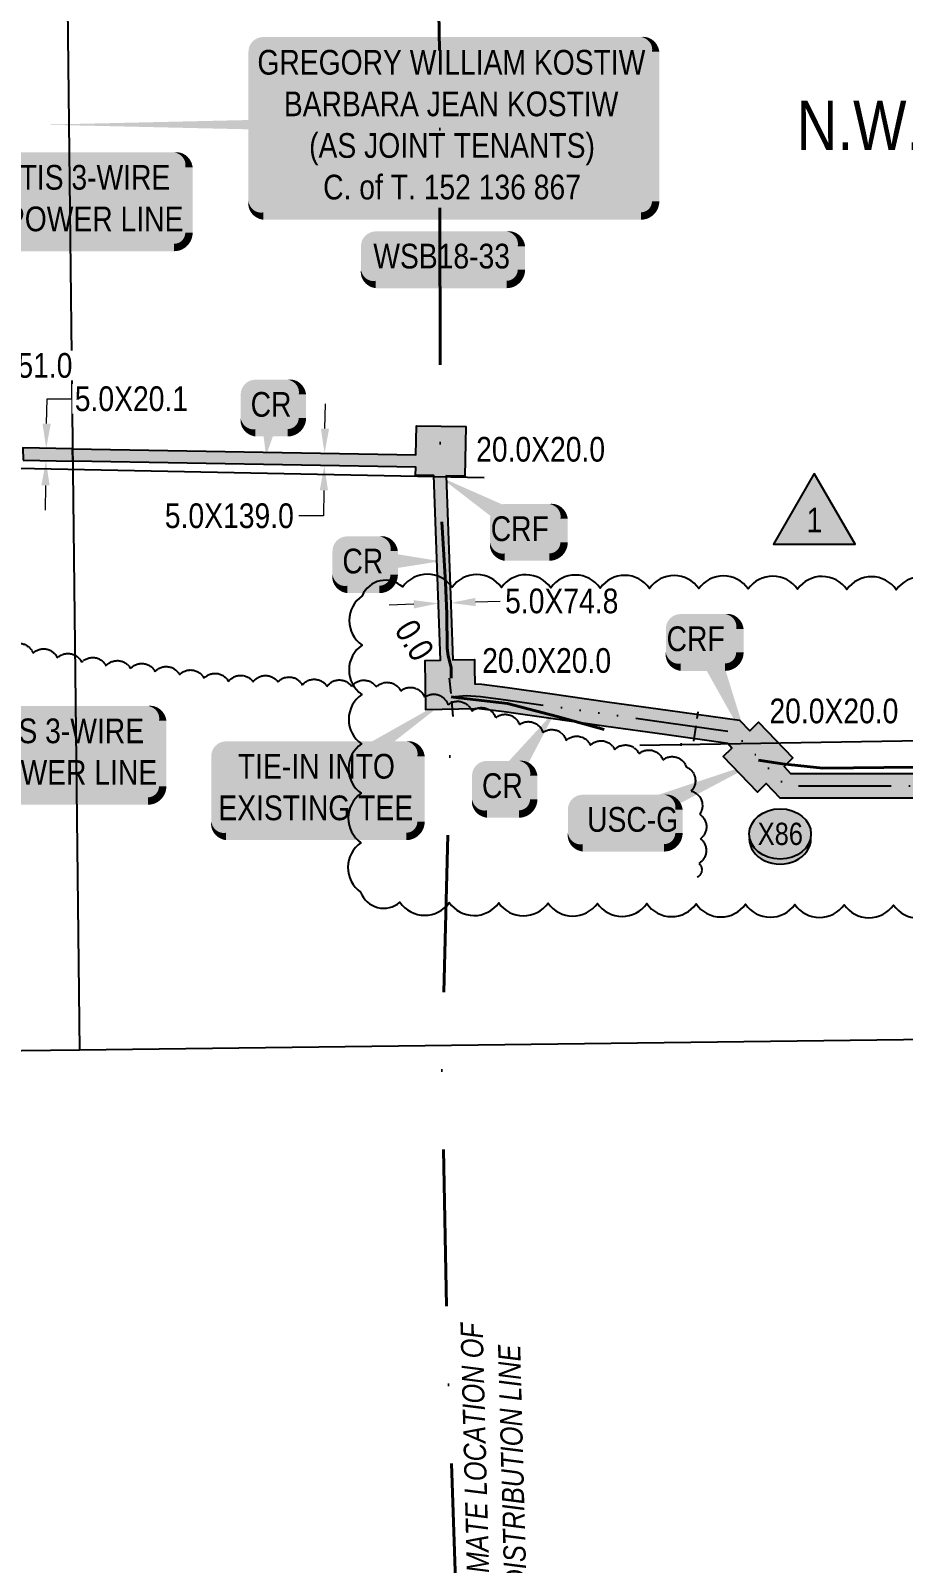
# Model space of a CAD drawing. Extents: x 57693 to 70573, y 5994359 to 6008381.
# Drawn here: x 65230 to 65584, y 5997501 to 5998121 of the extents above; entities that cross this region are included whole.
import ezdxf
from ezdxf.enums import TextEntityAlignment as Align

# ---------------------------------------------------------------- set-up
doc = ezdxf.new("R2010")
doc.units = 0
doc.header["$LTSCALE"] = 5
doc.header["$PDSIZE"] = -3
for name, pattern in [('0', [1, 1, 0]), ('COOP2', [10, 5, -1, 0, -1, 0, -1, 0, -1, 0, -1]), ('DASHDOT', [25.4, 12.7, -6.35, 0, -6.35]), ('foc-TIELINE', [1.875, 1.25, -0.625])]:
    doc.linetypes.add(name, pattern=pattern)
doc.layers.get('Defpoints').update_dxf_attribs({"color": 9})
for name, color, linetype in [('AS-FENCE', 48, 'foc-FENCE'), ('AS-OWNER', 7, 'Continuous'), ('AS-POWER-T', 104, 'Continuous'), ('C-SYMBOL', 7, 'Continuous'), ('L-SEC', 7, 'Continuous'), ('L-TITLEDB', 4, 'Continuous'), ('P-APEX RECON PAY ITEMS', 240, 'Continuous'), ('P-APEX RECON-10m BUFFER', 51, 'COOP2'), ('P-APEX RECON-LINE LIST', 240, 'Continuous'), ('P-APEX RECON-URBAN', 30, 'COOP2'), ('P-APEX RECON-WORK AREA', 104, 'Continuous'), ('P-BUFFER-PURPLE', 187, 'foc-TIELINE'), ('P-BUFFER-PURPLE-T', 187, 'Continuous'), ('P-CROSSINGS', 250, 'Continuous'), ('REVISION 1', 70, 'Continuous'), ('T-BUSH', 110, '0')]:
    doc.layers.add(name, color=color, linetype=linetype)
doc.layers.add('AS-RECON EXISTING', color=151, linetype='DASHDOT', lineweight=40)
doc.layers.add('P-APEX RECON-TWS-T', color=104, linetype='Continuous', lineweight=9)
doc.styles.add('1.8', font='ARIALN.TTF', dxfattribs={"height": 2})
doc.styles.add('175L', font='ARIALN.TTF', dxfattribs={"height": 10})
doc.styles.add('80', font='ARIALN.TTF', dxfattribs={"height": 10})
doc.styles.add('80CG', font='ARIALN.TTF', dxfattribs={"height": 10})
doc.styles.add('80L', font='ARIALN.TTF', dxfattribs={"height": 10})
doc.styles.add('Crossing', font='ARIALN.TTF', dxfattribs={"height": 10})
doc.styles.add('foc-LtypeFont', font='ARIALN.TTF', dxfattribs={"height": 7.35})
doc.linetypes.add('foc-FENCE', pattern='A,10,-1,["X",foc-LtypeFont,S=0.2,R=0,X=-0.625,Y=-0.75],-1.24', length=12.24)
doc.dimstyles.new('Compass 5 000', dxfattribs={"dimscale": 5, "dimtxt": 9, "dimasz": 2, "dimexe": 0.2, "dimexo": 0.0625, "dimgap": 0.5, "dimtad": 0, "dimtih": 1, "dimtoh": 1, "dimzin": 0, "dimdsep": 46, "dimtxsty": '80CG', "dimcen": 0.1, "dimse1": 1, "dimse2": 1, "dimclrd": 256, "dimclrt": 256, "dimaunit": 1, "dimadec": 4, "dimazin": 0, "dimtfac": 0.06, "dimtofl": 0, "dimtmove": 0, "dimatfit": 1, "dimfxl": 0.2, "dimtolj": 1, "dimtzin": 0, "dimlwd": -1, "dimarcsym": 0})

# ---------------------------------------------------------------- blocks, each defined once
blk = doc.blocks.new('*U441')
h = blk.add_hatch(color=59)
edge = h.paths.add_edge_path()
edge.add_line((-76.5, -37), (76.5, -37))
edge.add_arc((76.5, -31), 6, 270, 360)
edge.add_line((82.5, -31), (82.5, 29.5))
edge.add_arc((76.5, 29.5), 6, 0, 90)
edge.add_line((76.5, 35.5), (-76.5, 35.5))
edge.add_arc((-76.5, 29.5), 6, 90, 180)
edge.add_line((-82.5, 29.5), (-82.5, -31))
edge.add_arc((-76.5, -31), 6, 180, 270)
at = {"color": 1, "flags": 128}
blk.add_lwpolyline([(-76.5, -37, 3, 3, 0), (76.5, -37, 3, 3, 0.414214), (82.5, -31, 3, 3, 0), (82.5, 29.5, 3, 0, 0.414214), (76.5, 35.5, 0, 0, 0), (-76.5, 35.5, 0, 0, 0.414214), (-82.5, 29.5, 0, 0, 0), (-82.5, -31, 0, 3, 0.414214)], format="xyseb", close=True, dxfattribs=at)
blk.add_lwpolyline([(-165.62, 0, 0, 7.5, 0), (0, 0, 0, 0, 0)], format="xyseb", dxfattribs=at)
at = {"color": 1, "style": '80'}
blk.add_attdef('ENTER_TEXT_001', (-35.99, -5), '', height=10, dxfattribs=at)
blk = doc.blocks.new('*U428')
at = {"true_color": 0xffffa8}
h = blk.add_hatch(color=51, dxfattribs=at)
edge = h.paths.add_edge_path()
edge.add_line((-26.5, -11.5), (26.5, -11.5))
edge.add_arc((26.5, -5.5), 6, 270, 360)
edge.add_line((32.5, -5.5), (32.5, 4))
edge.add_arc((26.5, 4), 6, 0, 90)
edge.add_line((26.5, 10), (-26.5, 10))
edge.add_arc((-26.5, 4), 6, 90, 180)
edge.add_line((-32.5, 4), (-32.5, -5.5))
edge.add_arc((-26.5, -5.5), 6, 180, 270)
at = {"color": 240, "flags": 128}
blk.add_lwpolyline([(-26.5, -11.5, 3, 3, 0), (26.5, -11.5, 3, 3, 0.414214), (32.5, -5.5, 3, 3, 0), (32.5, 4, 3, 0, 0.414214), (26.5, 10, 0, 0, 0), (-26.5, 10, 0, 0, 0.414214), (-32.5, 4, 0, 0, 0), (-32.5, -5.5, 0, 3, 0.414214)], format="xyseb", close=True, dxfattribs=at)
for points in [[(-24.67, -8.43, 0, 10, 0), (0, 0, 5, 5, 0)], [(21.05, -6.93, 0, 10, 0), (0, 0, 5, 5, 0)]]:
    blk.add_lwpolyline(points, format="xyseb", dxfattribs=at)
at = {"color": 4, "style": '80'}
blk.add_attdef('OTHER_001', (-14.7, -5), '', height=10, dxfattribs=at)
blk = doc.blocks.new('*U1985')
h = blk.add_hatch(color=255)
edge = h.paths.add_edge_path()
edge.add_line((-44, -20), (44, -20))
edge.add_arc((44, -14), 6, 270, 360)
edge.add_line((50, -14), (50, 12.5))
edge.add_arc((44, 12.5), 6, 0, 90)
edge.add_line((44, 18.5), (-44, 18.5))
edge.add_arc((-44, 12.5), 6, 90, 180)
edge.add_line((-50, 12.5), (-50, -14))
edge.add_arc((-44, -14), 6, 180, 270)
at = {"color": 104, "flags": 128}
blk.add_lwpolyline([(-44, -20, 3, 3, 0), (44, -20, 3, 3, 0.414214), (50, -14, 3, 3, 0), (50, 12.5, 3, 0, 0.414214), (44, 18.5, 0, 0, 0), (-44, 18.5, 0, 0, 0.414214), (-50, 12.5, 0, 0, 0), (-50, -14, 0, 3, 0.414214)], format="xyseb", close=True, dxfattribs=at)
blk.add_lwpolyline([(-88.59, -23.7, 0, 7.5, 0), (0, 0, 0, 0, 0)], format="xyseb", dxfattribs=at)
at = {"color": 104, "style": '80'}
blk.add_attdef('ENTER_TEXT_001', (-26.85, -4.92), '', height=10, dxfattribs=at)
blk = doc.blocks.new('*U1992')
h = blk.add_hatch(color=255)
edge = h.paths.add_edge_path()
edge.add_line((-44, -20), (44, -20))
edge.add_arc((44, -14), 6, 270, 360)
edge.add_line((50, -14), (50, 12.5))
edge.add_arc((44, 12.5), 6, 0, 90)
edge.add_line((44, 18.5), (-44, 18.5))
edge.add_arc((-44, 12.5), 6, 90, 180)
edge.add_line((-50, 12.5), (-50, -14))
edge.add_arc((-44, -14), 6, 180, 270)
at = {"color": 104, "flags": 128}
blk.add_lwpolyline([(-76.33, 35.9, 0, 7.5, 0), (0, 0, 0, 0, 0)], format="xyseb", dxfattribs=at)
blk.add_lwpolyline([(-44, -20, 3, 3, 0), (44, -20, 3, 3, 0.414214), (50, -14, 3, 3, 0), (50, 12.5, 3, 0, 0.414214), (44, 18.5, 0, 0, 0), (-44, 18.5, 0, 0, 0.414214), (-50, 12.5, 0, 0, 0), (-50, -14, 0, 3, 0.414214)], format="xyseb", close=True, dxfattribs=at)
at = {"color": 104, "style": '80'}
blk.add_attdef('ENTER_TEXT_001', (-26.85, -4.92), '', height=10, dxfattribs=at)
blk = doc.blocks.new('*U1993')
at = {"true_color": 0xffffa8}
h = blk.add_hatch(color=51, dxfattribs=at)
edge = h.paths.add_edge_path()
edge.add_line((-9, -11.5), (9, -11.5))
edge.add_arc((9, -5.5), 6, 270, 360)
edge.add_line((15, -5.5), (15, 4))
edge.add_arc((9, 4), 6, 0, 90)
edge.add_line((9, 10), (-9, 10))
edge.add_arc((-9, 4), 6, 90, 180)
edge.add_line((-15, 4), (-15, -5.5))
edge.add_arc((-9, -5.5), 6, 180, 270)
at = {"color": 240, "flags": 128}
for points in [[(-35.29, 20.94, 0, 10, 0), (0, 0, 5, 5, 0)], [(11.03, -3.01, 0, 10, 0), (0, 0, 5, 5, 0)]]:
    blk.add_lwpolyline(points, format="xyseb", dxfattribs=at)
blk.add_lwpolyline([(-9, -11.5, 3, 3, 0), (9, -11.5, 3, 3, 0.414214), (15, -5.5, 3, 3, 0), (15, 4, 3, 0, 0.414214), (9, 10, 0, 0, 0), (-9, 10, 0, 0, 0.414214), (-15, 4, 0, 0, 0), (-15, -5.5, 0, 3, 0.414214)], format="xyseb", close=True, dxfattribs=at)
at = {"color": 4, "style": '80'}
blk.add_attdef('OTHER_001', (-14.7, -5), '', height=10, dxfattribs=at)
blk = doc.blocks.new('*U1994')
at = {"true_color": 0xffffa8}
h = blk.add_hatch(color=51, dxfattribs=at)
edge = h.paths.add_edge_path()
edge.add_line((-6.5, -11.5), (6.5, -11.5))
edge.add_arc((6.5, -5.5), 6, 270, 360)
edge.add_line((12.5, -5.5), (12.5, 4))
edge.add_arc((6.5, 4), 6, 0, 90)
edge.add_line((6.5, 10), (-6.5, 10))
edge.add_arc((-6.5, 4), 6, 90, 180)
edge.add_line((-12.5, 4), (-12.5, -5.5))
edge.add_arc((-6.5, -5.5), 6, 180, 270)
at = {"color": 240, "flags": 128}
blk.add_lwpolyline([(-6.5, -11.5, 3, 3, 0), (6.5, -11.5, 3, 3, 0.414214), (12.5, -5.5, 3, 3, 0), (12.5, 4, 3, 0, 0.414214), (6.5, 10, 0, 0, 0), (-6.5, 10, 0, 0, 0.414214), (-12.5, 4, 0, 0, 0), (-12.5, -5.5, 0, 3, 0.414214)], format="xyseb", close=True, dxfattribs=at)
for points in [[(31.22, -0.08, 0, 10, 0), (0, 0, 5, 5, 0)], [(11.03, -3.01, 0, 10, 0), (0, 0, 5, 5, 0)]]:
    blk.add_lwpolyline(points, format="xyseb", dxfattribs=at)
at = {"color": 4, "style": '80'}
blk.add_attdef('OTHER_001', (-14.7, -5), '', height=10, dxfattribs=at)
blk = doc.blocks.new('*U1995')
at = {"true_color": 0xffffa8}
h = blk.add_hatch(color=51, dxfattribs=at)
edge = h.paths.add_edge_path()
edge.add_line((-36.5, -20), (36.5, -20))
edge.add_arc((36.5, -14), 6, 270, 360)
edge.add_line((42.5, -14), (42.5, 12.5))
edge.add_arc((36.5, 12.5), 6, 0, 90)
edge.add_line((36.5, 18.5), (-36.5, 18.5))
edge.add_arc((-36.5, 12.5), 6, 90, 180)
edge.add_line((-42.5, 12.5), (-42.5, -14))
edge.add_arc((-36.5, -14), 6, 180, 270)
at = {"color": 240, "flags": 128}
for points in [[(54.82, 36.58, 0, 10, 0), (0, 0, 5, 5, 0)], [(11.03, -3.01, 0, 10, 0), (0, 0, 5, 5, 0)]]:
    blk.add_lwpolyline(points, format="xyseb", dxfattribs=at)
blk.add_lwpolyline([(-36.5, -20, 3, 3, 0), (36.5, -20, 3, 3, 0.414214), (42.5, -14, 3, 3, 0), (42.5, 12.5, 3, 0, 0.414214), (36.5, 18.5, 0, 0, 0), (-36.5, 18.5, 0, 0, 0.414214), (-42.5, 12.5, 0, 0, 0), (-42.5, -14, 0, 3, 0.414214)], format="xyseb", close=True, dxfattribs=at)
at = {"color": 4, "style": '80'}
blk.add_attdef('OTHER_001', (-14.7, -5), '', height=10, dxfattribs=at)
blk = doc.blocks.new('*U1996')
at = {"true_color": 0xffffa8}
h = blk.add_hatch(color=51, dxfattribs=at)
edge = h.paths.add_edge_path()
edge.add_line((-6.5, -11.5), (6.5, -11.5))
edge.add_arc((6.5, -5.5), 6, 270, 360)
edge.add_line((12.5, -5.5), (12.5, 4))
edge.add_arc((6.5, 4), 6, 0, 90)
edge.add_line((6.5, 10), (-6.5, 10))
edge.add_arc((-6.5, 4), 6, 90, 180)
edge.add_line((-12.5, 4), (-12.5, -5.5))
edge.add_arc((-6.5, -5.5), 6, 180, 270)
at = {"color": 240, "flags": 128}
blk.add_lwpolyline([(-6.5, -11.5, 3, 3, 0), (6.5, -11.5, 3, 3, 0.414214), (12.5, -5.5, 3, 3, 0), (12.5, 4, 3, 0, 0.414214), (6.5, 10, 0, 0, 0), (-6.5, 10, 0, 0, 0.414214), (-12.5, 4, 0, 0, 0), (-12.5, -5.5, 0, 3, 0.414214)], format="xyseb", close=True, dxfattribs=at)
for points in [[(-2.23, -20.78, 0, 10, 0), (0, 0, 5, 5, 0)], [(11.03, -3.01, 0, 10, 0), (0, 0, 5, 5, 0)]]:
    blk.add_lwpolyline(points, format="xyseb", dxfattribs=at)
at = {"color": 4, "style": '80'}
blk.add_attdef('OTHER_001', (-14.7, -5), '', height=10, dxfattribs=at)
blk = doc.blocks.new('*D1997')
at = {"layer": 'Defpoints', "color": 0, "transparency": 16777216}
for p in [(65216.61, 5997952.72), (65188.75, 5997948.22), (65216.52, 5997947.72)]:
    blk.add_point(p, dxfattribs=at)
at = {"layer": 'P-APEX RECON-TWS-T', "transparency": 16777216}
for p, q in [((65189.02, 5997963.21), (65189.42, 5997985.86)), ((65189.42, 5997985.86), (65199.42, 5997985.86)), ((65188.57, 5997938.22), (65188.39, 5997928.22))]:
    blk.add_line(p, q, dxfattribs=at)
for points in [[(65187.35, 5997963.24), (65190.68, 5997963.18), (65188.84, 5997953.21)], [(65186.91, 5997938.25), (65190.24, 5997938.19), (65188.75, 5997948.22)]]:
    blk.add_solid(points, dxfattribs=at)
at = {"layer": 'P-APEX RECON-TWS-T', "transparency": 16777216, "insert": (65224.34, 5997985.86), "char_height": 10, "attachment_point": 5, "style": '80CG', "bg_fill": 3, "box_fill_scale": 1.1, "bg_fill_color": 256, "bg_fill_true_color": 13158600, "bg_fill_transparency": 0}
blk.add_mtext('\\A1;5.0X51.0', dxfattribs=at)
blk = doc.blocks.new('*D1998')
at = {"layer": 'Defpoints', "color": 0, "transparency": 16777216}
for p in [(65242.31, 5997952.26), (65236.55, 5997947.37), (65242.23, 5997947.27)]:
    blk.add_point(p, dxfattribs=at)
at = {"layer": 'P-APEX RECON-TWS-T', "transparency": 16777216}
for p, q in [((65236.81, 5997962.36), (65236.99, 5997972.38)), ((65236.99, 5997972.38), (65246.99, 5997972.38)), ((65236.37, 5997937.37), (65236.19, 5997927.37))]:
    blk.add_line(p, q, dxfattribs=at)
for points in [[(65235.15, 5997962.39), (65238.48, 5997962.33), (65236.64, 5997952.36)], [(65234.7, 5997937.4), (65238.03, 5997937.34), (65236.55, 5997947.37)]]:
    blk.add_solid(points, dxfattribs=at)
at = {"layer": 'P-APEX RECON-TWS-T', "transparency": 16777216, "insert": (65271.14, 5997972.38), "char_height": 10, "attachment_point": 5, "style": '80CG', "bg_fill": 3, "box_fill_scale": 1.1, "bg_fill_color": 256, "bg_fill_true_color": 13158600, "bg_fill_transparency": 0}
blk.add_mtext('\\A1;5.0X20.1', dxfattribs=at)
blk = doc.blocks.new('*D1999')
at = {"layer": 'Defpoints', "color": 0, "transparency": 16777216}
for p in [(65307.66, 5997951.1), (65307.57, 5997946.1), (65349.26, 5997945.36)]:
    blk.add_point(p, dxfattribs=at)
at = {"layer": 'P-APEX RECON-TWS-T', "transparency": 16777216}
for p, q in [((65349.52, 5997960.36), (65349.7, 5997970.36)), ((65349.08, 5997935.36), (65348.9, 5997925.04)), ((65348.9, 5997925.04), (65338.9, 5997925.04))]:
    blk.add_line(p, q, dxfattribs=at)
for points in [[(65347.86, 5997960.39), (65351.19, 5997960.33), (65349.35, 5997950.36)], [(65347.41, 5997935.39), (65350.75, 5997935.34), (65349.26, 5997945.36)]]:
    blk.add_solid(points, dxfattribs=at)
at = {"layer": 'P-APEX RECON-TWS-T', "transparency": 16777216, "insert": (65310.79, 5997925.04), "char_height": 10, "attachment_point": 5, "style": '80CG', "bg_fill": 3, "box_fill_scale": 1.1, "bg_fill_color": 256, "bg_fill_true_color": 13158600, "bg_fill_transparency": 0}
blk.add_mtext('\\A1;5.0X139.0', dxfattribs=at)
blk = doc.blocks.new('*D2000')
at = {"layer": 'Defpoints', "color": 0, "transparency": 16777216}
for p in [(65395.47, 5997889.45), (65400.46, 5997889.82), (65400.47, 5997889.63)]:
    blk.add_point(p, dxfattribs=at)
at = {"layer": 'P-APEX RECON-TWS-T', "transparency": 16777216}
for p, q in [((65385.47, 5997889.26), (65375.48, 5997888.89)), ((65410.45, 5997890.2), (65420.45, 5997890.57))]:
    blk.add_line(p, q, dxfattribs=at)
for points in [[(65385.41, 5997890.93), (65385.54, 5997887.6), (65395.47, 5997889.64)], [(65410.39, 5997891.86), (65410.51, 5997888.53), (65400.46, 5997889.82)]]:
    blk.add_solid(points, dxfattribs=at)
at = {"layer": 'P-APEX RECON-TWS-T', "transparency": 16777216, "insert": (65445.39, 5997890.57), "char_height": 10, "attachment_point": 5, "style": '80CG'}
blk.add_mtext('\\A1;5.0X74.8', dxfattribs=at)
blk = doc.blocks.new('xing2')
h = blk.add_hatch(color=50)
h.dxf.hatch_style = 1
edge = h.paths.add_edge_path()
edge.add_ellipse((0, 0), major_axis=(-12.5, 0), ratio=0.816297, start_angle=0, end_angle=360)
h = blk.add_hatch(color=250)
h.dxf.hatch_style = 1
edge = h.paths.add_edge_path()
edge.add_ellipse((0, -2.05), major_axis=(-12.5, 0), ratio=0.816297, start_angle=0, end_angle=180)
edge.add_line((12.5, -2.05), (12.5, 0))
edge.add_ellipse((0, 0), major_axis=(-12.5, 0), ratio=0.816297, start_angle=0, end_angle=180, ccw=False)
edge.add_line((-12.5, 0), (-12.5, -2.05))
at = {"color": 250}
blk.add_ellipse((0, 0), major_axis=(-12.5, 0), ratio=0.816297, dxfattribs=at)
blk.add_ellipse((0, -2.05), major_axis=(-12.5, 0), ratio=0.816297, start_param=0, end_param=3.141593, dxfattribs=at)
at = {"color": 250, "style": 'Crossing'}
blk.add_attdef('CROSSING', text='', height=9, dxfattribs=at).set_placement((0.09, 0.02), align=Align.MIDDLE_CENTER)
at = {"color": 250, "style": 'Crossing', "flags": 1}
for tag, p in [('OWNER', (0.09, -12.49)), ('DESCRIPTION', (0.09, -25.77)), ('LOCATION', (0.09, -39.3)), ('DWG_REF', (0.09, -52.84))]:
    blk.add_attdef(tag, text='', height=9, dxfattribs=at).set_placement(p, align=Align.MIDDLE_CENTER)
blk = doc.blocks.new('*U2470')
at = {"true_color": 0xffffa8}
h = blk.add_hatch(color=51, dxfattribs=at)
edge = h.paths.add_edge_path()
edge.add_line((-16.5, -11.5), (16.5, -11.5))
edge.add_arc((16.5, -5.5), 6, 270, 360)
edge.add_line((22.5, -5.5), (22.5, 4))
edge.add_arc((16.5, 4), 6, 0, 90)
edge.add_line((16.5, 10), (-16.5, 10))
edge.add_arc((-16.5, 4), 6, 90, 180)
edge.add_line((-22.5, 4), (-22.5, -5.5))
edge.add_arc((-16.5, -5.5), 6, 180, 270)
at = {"color": 240, "flags": 128}
for points in [[(55.8, 23.86, 0, 10, 0), (0, 0, 5, 5, 0)], [(11.03, -3.01, 0, 10, 0), (0, 0, 5, 5, 0)]]:
    blk.add_lwpolyline(points, format="xyseb", dxfattribs=at)
blk.add_lwpolyline([(-16.5, -11.5, 3, 3, 0), (16.5, -11.5, 3, 3, 0.414214), (22.5, -5.5, 3, 3, 0), (22.5, 4, 3, 0, 0.414214), (16.5, 10, 0, 0, 0), (-16.5, 10, 0, 0, 0.414214), (-22.5, 4, 0, 0, 0), (-22.5, -5.5, 0, 3, 0.414214)], format="xyseb", close=True, dxfattribs=at)
at = {"color": 4, "style": '80'}
blk.add_attdef('OTHER_001', (-14.7, -5), '', height=10, dxfattribs=at)
blk = doc.blocks.new('*U2472')
at = {"true_color": 0xffffa8}
h = blk.add_hatch(color=51, dxfattribs=at)
edge = h.paths.add_edge_path()
edge.add_line((-9, -11.5), (9, -11.5))
edge.add_arc((9, -5.5), 6, 270, 360)
edge.add_line((15, -5.5), (15, 4))
edge.add_arc((9, 4), 6, 0, 90)
edge.add_line((9, 10), (-9, 10))
edge.add_arc((-9, 4), 6, 90, 180)
edge.add_line((-15, 4), (-15, -5.5))
edge.add_arc((-9, -5.5), 6, 180, 270)
at = {"color": 240, "flags": 128}
blk.add_lwpolyline([(-9, -11.5, 3, 3, 0), (9, -11.5, 3, 3, 0.414214), (15, -5.5, 3, 3, 0), (15, 4, 3, 0, 0.414214), (9, 10, 0, 0, 0), (-9, 10, 0, 0, 0.414214), (-15, 4, 0, 0, 0), (-15, -5.5, 0, 3, 0.414214)], format="xyseb", close=True, dxfattribs=at)
for points in [[(18.78, -43.74, 0, 10, 0), (0, 0, 5, 5, 0)], [(11.03, -3.01, 0, 10, 0), (0, 0, 5, 5, 0)]]:
    blk.add_lwpolyline(points, format="xyseb", dxfattribs=at)
at = {"color": 4, "style": '80'}
blk.add_attdef('OTHER_001', (-14.7, -5), '', height=10, dxfattribs=at)
blk = doc.blocks.new('REVISION_TRIANGLE')
h = blk.add_hatch(color=70)
h.dxf.hatch_style = 1
h.paths.add_polyline_path([(0.14, 16.77), (-16.39, -11.86), (16.67, -11.86)])
at = {"flags": 128}
blk.add_lwpolyline([(0.14, 16.77), (-16.39, -11.86), (16.67, -11.86)], close=True, dxfattribs=at)
at = {"color": 235, "style": '80L'}
blk.add_attdef('REVISION', text='', height=10, dxfattribs=at).set_placement((0.21, -2.07), align=Align.MIDDLE_CENTER)
blk = doc.blocks.new('*U2476')
at = {"true_color": 0xffffa8}
h = blk.add_hatch(color=51, dxfattribs=at)
edge = h.paths.add_edge_path()
edge.add_line((-6.5, -11.5), (6.5, -11.5))
edge.add_arc((6.5, -5.5), 6, 270, 360)
edge.add_line((12.5, -5.5), (12.5, 4))
edge.add_arc((6.5, 4), 6, 0, 90)
edge.add_line((6.5, 10), (-6.5, 10))
edge.add_arc((-6.5, 4), 6, 90, 180)
edge.add_line((-12.5, 4), (-12.5, -5.5))
edge.add_arc((-6.5, -5.5), 6, 180, 270)
at = {"color": 240, "flags": 128}
for points in [[(21.76, 30.93, 0, 10, 0), (0, 0, 5, 5, 0)], [(11.03, -3.01, 0, 10, 0), (0, 0, 5, 5, 0)]]:
    blk.add_lwpolyline(points, format="xyseb", dxfattribs=at)
blk.add_lwpolyline([(-6.5, -11.5, 3, 3, 0), (6.5, -11.5, 3, 3, 0.414214), (12.5, -5.5, 3, 3, 0), (12.5, 4, 3, 0, 0.414214), (6.5, 10, 0, 0, 0), (-6.5, 10, 0, 0, 0.414214), (-12.5, 4, 0, 0, 0), (-12.5, -5.5, 0, 3, 0.414214)], format="xyseb", close=True, dxfattribs=at)
at = {"color": 4, "style": '80'}
blk.add_attdef('OTHER_001', (-14.7, -5), '', height=10, dxfattribs=at)

msp = doc.modelspace()

# ---------------------------------------------------------------- hatches: boundary and pattern name
at = {"layer": 'P-APEX RECON-10m BUFFER'}
h = msp.add_hatch(color=256, dxfattribs=at)
h.dxf.hatch_style = 1
h.paths.add_polyline_path([(66009.198, 5997876.432), (66048.495, 5997876.933), (66048.461, 5997882.021), (66055.262, 5997882.078), (66055.512, 5997862.08), (66048.596, 5997862.014), (66048.563, 5997866.941), (66016.349, 5997866.53), (66012.074, 5997854.15), (66006.374, 5997836.317), (66009.071, 5997836.302), (66008.96, 5997816.318), (65999.997, 5997816.368), (65997.869, 5997809.709), (65989.065, 5997802.923), (65801.56, 5997801.595), (65785.298, 5997810.463), (65647.574, 5997810.77), (65600.529, 5997810.861), (65533.801, 5997810.879), (65528.192, 5997816.704), (65524.588, 5997813.233), (65510.715, 5997827.639), (65514.319, 5997831.11), (65512.588, 5997832.909), (65486.968, 5997836.541), (65463.376, 5997839.824), (65439.135, 5997843.304), (65422.061, 5997845.698), (65411.953, 5997846.956), (65410.319, 5997847.095), (65410.322, 5997846.916), (65390.359, 5997846.578), (65390.075, 5997866.583), (65396.323, 5997866.682), (65393.536, 5997941.34), (65386.196, 5997941.442), (65386.251, 5997944.705), (65247.387, 5997947.175), (65247.33, 5997952.173), (65386.335, 5997949.701), (65386.532, 5997961.447), (65406.496, 5997961.146), (65406.159, 5997941.164), (65398.538, 5997941.27), (65401.32, 5997866.761), (65410.039, 5997866.899), (65410.088, 5997863.392), (65410.177, 5997857.135), (65412.994, 5997856.896), (65423.371, 5997855.604), (65440.538, 5997853.197), (65464.775, 5997849.719), (65488.358, 5997846.437), (65517.398, 5997842.319), (65521.517, 5997838.041), (65525.122, 5997841.512), (65538.994, 5997827.106), (65535.39, 5997823.635), (65538.052, 5997820.87), (65600.54, 5997820.854), (65647.593, 5997820.763), (65787.855, 5997820.45), (65804.075, 5997811.606), (65985.63, 5997812.891), (65989.3, 5997815.72), (65989.525, 5997816.426), (65988.975, 5997816.429), (65989.087, 5997836.414), (65995.902, 5997836.376), (66002.591, 5997857.302)])
h = msp.add_hatch(color=256, dxfattribs=at)
h.dxf.hatch_style = 1
h.paths.add_polyline_path([(65227.276, 5997947.533), (65247.387, 5997947.175), (65247.33, 5997952.173), (65227.219, 5997952.531)])

# ---------------------------------------------------------------- linework, layer by layer
at = {"layer": 'AS-FENCE', "flags": 128}
for points in [[(65413.936, 5997940.467), (65177.796, 5997945.194), (65179.805, 5997890.851)], [(65477.036, 5997832.304), (65787.23, 5997837.431), (66023.776, 5997836.615)]]:
    msp.add_lwpolyline(points, dxfattribs=at)
at = {"layer": 'AS-RECON EXISTING', "flags": 128}
for points in [[(65393.602, 5998303.911), (65393.972, 5998279.356), (65395.245, 5998148.678), (65396.016, 5998102.04), (65396.156, 5997940.939), (65396.594, 5997927.233), (65397.35, 5997913.705), (65398.259, 5997898.142), (65398.856, 5997885.388), (65398.978, 5997871.519), (65399.38, 5997868.441), (65400.57, 5997863.668), (65400.588, 5997863.594), (65400.729, 5997857.031), (65400.618, 5997848.389), (65396.794, 5997702.306), (65398.974, 5997591.373), (65404.364, 5997437.445), (65403.705, 5997416.102), (65403.865, 5997404.298), (65403.891, 5997404.217), (65404.281, 5997380.821), (65404.734, 5997340.167), (65404.61, 5997301.866), (65406.019, 5997247.674), (65406.87, 5997224.222), (65407.624, 5997186.574), (65408.359, 5997173.037), (65418.952, 5996951.456), (65419.64, 5996936.327), (65414.956, 5996846.668), (65415.355, 5996832.476), (65415.233, 5996825.415), (65415.316, 5996823.361), (65415.235, 5996821.82), (65415.502, 5996818.782), (65415.923, 5996811.073), (65425.304, 5996694.628), (65424.537, 5996595.2), (65427.088, 5996461.186), (65427.336, 5996453.73), (65427.225, 5996447.346), (65427.26, 5996444.566), (65427.245, 5996443.033), (65427.343, 5996440.221), (65427.523, 5996434.559), (65427.758, 5996427.544), (65427.699, 5996422.938), (65430.331, 5996359.92)], [(65400.662, 5997851.803), (65403.594, 5997851.489), (65423.359, 5997849.14), (65443.542, 5997843.871), (65464.767, 5997838.027), (65489.277, 5997833.427), (65499.011, 5997831.533), (65509.239, 5997829.419), (65520.092, 5997827.048), (65534.613, 5997824.666), (65551.063, 5997822.922), (65588.587, 5997823.434), (65628.956, 5997825.437), (65664.063, 5997828.03), (65694.67, 5997831.416), (65726.974, 5997834.146), (65741.331, 5997835.906), (65750.261, 5997836.805), (65766.869, 5997838.181), (65788.561, 5997838.534), (65811.844, 5997838.368), (65837.497, 5997836.846), (65874.96, 5997834.387), (65917.647, 5997832.626), (65948.957, 5997830.707), (65981.76, 5997829.653), (66007.918, 5997829.553), (66041.971, 5997829.782), (66059.456, 5997831.982), (66071.511, 5997833.589), (66079.612, 5997836.311), (66082.62, 5997837.784), (66087.181, 5997840.254)]]:
    msp.add_lwpolyline(points, dxfattribs=at)
at = {"layer": 'L-SEC', "flags": 128}
msp.add_lwpolyline([(65243.263, 5998306.827), (65250.119, 5997708.873)], dxfattribs=at)
at = {"layer": 'L-TITLEDB', "flags": 128}
for points in [[(66057.3, 5997719.006), (65250.119, 5997708.873)], [(65250.119, 5997708.873), (65179.726, 5997707.989)]]:
    msp.add_lwpolyline(points, dxfattribs=at)
at = {"layer": 'P-APEX RECON-URBAN', "ltscale": 1.5, "flags": 128}
msp.add_lwpolyline([(65400.695, 5997851.846), (65406.752, 5997852.413), (65412.473, 5997851.926), (65422.716, 5997850.651), (65439.837, 5997848.251), (65464.075, 5997844.772), (65487.663, 5997841.489), (65514.993, 5997837.614), (65535.927, 5997815.875), (65600.534, 5997815.857), (65647.583, 5997815.766), (65786.577, 5997815.456), (65802.818, 5997806.6), (65987.347, 5997807.907), (65993.584, 5997812.714), (66007.332, 5997855.726), (66012.774, 5997871.481), (66151.644, 5997873.253)], dxfattribs=at)
at = {"layer": 'P-APEX RECON-WORK AREA', "flags": 128}
msp.add_lwpolyline([(65600.529, 5997810.861), (65533.801, 5997810.879), (65528.192, 5997816.704), (65524.588, 5997813.233), (65510.715, 5997827.639), (65514.319, 5997831.11), (65512.588, 5997832.909), (65486.968, 5997836.541), (65463.376, 5997839.824), (65439.135, 5997843.304), (65422.061, 5997845.698), (65411.953, 5997846.956), (65410.319, 5997847.095), (65410.322, 5997846.916), (65390.359, 5997846.578), (65390.075, 5997866.583), (65396.323, 5997866.682), (65393.536, 5997941.34), (65386.196, 5997941.442), (65386.251, 5997944.705), (65247.387, 5997947.175), (65247.33, 5997952.173), (65386.335, 5997949.701), (65386.532, 5997961.447), (65406.496, 5997961.146), (65406.159, 5997941.164), (65398.538, 5997941.27), (65401.32, 5997866.761), (65410.039, 5997866.899), (65410.088, 5997863.392), (65410.177, 5997857.135), (65412.994, 5997856.896), (65423.371, 5997855.604), (65440.538, 5997853.197), (65464.775, 5997849.719), (65488.358, 5997846.437), (65517.398, 5997842.319), (65521.517, 5997838.041), (65525.122, 5997841.512), (65538.994, 5997827.106), (65535.39, 5997823.635), (65538.052, 5997820.87), (65600.54, 5997820.854)], dxfattribs=at)
msp.add_lwpolyline([(65227.276, 5997947.533), (65247.387, 5997947.175), (65247.33, 5997952.173), (65227.219, 5997952.531)], close=True, dxfattribs=at)
at = {"layer": 'P-BUFFER-PURPLE'}
for p, q in [((65401.439, 5997843.887), (65399.951, 5997859.805)), ((65498.888, 5997833.842), (65500.572, 5997845.714))]:
    msp.add_line(p, q, dxfattribs=at)
at = {"layer": 'REVISION 1', "flags": 128}
msp.add_lwpolyline([(65600.823, 5997895.056, 0.5205671), (65580.838, 5997895.168, 0.5205671), (65560.853, 5997895.28, 0.5205671), (65540.868, 5997895.391, 0.5205671), (65520.884, 5997895.503, 0.5205671), (65500.899, 5997895.614, 0.5205671), (65480.914, 5997895.726, 0.5205671), (65460.929, 5997895.837, 0.5205671), (65440.945, 5997895.949, 0.5205671), (65420.96, 5997896.06, 0.5205671), (65400.975, 5997896.172, 0.5205671), (65380.99, 5997896.283, 0.5205671), (65364.628, 5997892.732, 0.5205671), (65364.517, 5997872.747, 0.5205671), (65364.405, 5997852.762, 0.5205671), (65364.294, 5997832.777, 0.5205671), (65364.182, 5997812.793, 0.5205671), (65364.071, 5997792.808, 0.5205671), (65363.959, 5997772.823, 0.5205671), (65379.885, 5997768.698, 0.5205671), (65399.87, 5997768.587, 0.5205671), (65419.855, 5997768.475, 0.5205671), (65439.84, 5997768.364, 0.5205671), (65459.824, 5997768.252, 0.5205671), (65479.809, 5997768.141, 0.5205671), (65499.794, 5997768.029, 0.5205671), (65519.779, 5997767.918, 0.5205671), (65539.763, 5997767.806, 0.5205671), (65559.748, 5997767.695, 0.5205671), (65579.733, 5997767.583, 0.5205671), (65599.718, 5997767.472, 0.5205671)], format="xyb", dxfattribs=at)
at = {"layer": 'T-BUSH', "flags": 128}
msp.add_lwpolyline([(65193.699, 5997859.495, -0.5205671), (65197.24, 5997868.848, -0.5205671), (65202.156, 5997876.209, -0.5205671), (65211.939, 5997874.48, -0.5205671), (65221.631, 5997872.015, -0.5205671), (65231.322, 5997869.549, -0.5205671), (65241.135, 5997867.636, -0.5205671), (65250.966, 5997865.808, -0.5205671), (65260.864, 5997864.417, -0.5205671), (65270.798, 5997863.272, -0.5205671), (65280.732, 5997862.126, -0.5205671), (65290.637, 5997860.753, -0.5205671), (65300.542, 5997859.379, -0.5205671), (65310.448, 5997858.005, -0.5205671), (65320.436, 5997857.841, -0.5205671), (65330.436, 5997857.841, -0.5205671), (65340.36, 5997856.612, -0.5205671), (65350.325, 5997856.055, -0.5205671), (65360.325, 5997856.055, -0.5205671), (65370.31, 5997855.869, -0.5205671), (65380.174, 5997854.226, -0.5205671), (65389.816, 5997851.688, -0.5205671), (65399.32, 5997848.579, -0.5205671), (65408.992, 5997846.048, -0.5205671), (65418.643, 5997843.431, -0.5205671), (65428.232, 5997840.603, -0.5205671), (65437.709, 5997837.411, -0.5205671), (65447.186, 5997834.219, -0.5205671), (65456.975, 5997832.256, -0.5205671), (65466.828, 5997830.549, -0.5205671), (65476.681, 5997828.843, -0.5205671), (65486.355, 5997826.341, -0.5205671), (65495.82, 5997823.49, -0.5205671), (65497.841, 5997813.724, -0.5205671), (65501.215, 5997804.311, -0.5205671), (65501.559, 5997794.411, -0.5205671), (65500.931, 5997784.442, -0.5205671), (65500.223, 5997778.786, -0.5205671)], format="xyb", dxfattribs=at)

# ---------------------------------------------------------------- block references
at = {"layer": 'AS-OWNER'}
ref = msp.add_blockref('*U441', (65400.974, 5998083.34), dxfattribs=dict(at, xscale=0.999252397, yscale=0.999252397, zscale=0.999252397, rotation=359.9999884413987))
ref.add_attrib('ENTER_TEXT_001', 'GREGORY WILLIAM KOSTIW', (65322.152, 5998103.587), dxfattribs={"layer": '0', "color": 1, "height": 9.99252, "rotation": 359.999988, "style": '80'})
ref.add_attrib('ENTER_TEXT_002', 'BARBARA JEAN KOSTIW', (65332.867, 5998086.756), dxfattribs={"layer": '0', "color": 1, "height": 9.99252, "rotation": 359.999988, "style": '80'})
ref.add_attrib('ENTER_TEXT_003', '(AS JOINT TENANTS)', (65343.108, 5998069.924), dxfattribs={"layer": '0', "color": 1, "height": 9.99252, "rotation": 359.999988, "style": '80'})
ref.add_attrib('ENTER_TEXT_004', 'C. of T. 152 136 867', (65348.783, 5998053.093), dxfattribs={"layer": '0', "color": 1, "height": 9.99252, "rotation": 359.999988, "style": '80'})
at = {"layer": 'AS-POWER-T'}
ref = msp.add_blockref('*U1985', (65244.479, 5998053.626), dxfattribs=dict(at, xscale=0.999252397, yscale=0.999252397, zscale=0.999252397))
ref.add_attrib('ENTER_TEXT_001', 'FORTIS 3-WIRE', (65201.697, 5998057.042), dxfattribs={"layer": '0', "color": 104, "height": 9.99252, "style": '80'})
ref.add_attrib('ENTER_TEXT_002', 'O/H POWER LINE', (65196.793, 5998040.211), dxfattribs={"layer": '0', "color": 104, "height": 9.99252, "style": '80'})
ref = msp.add_blockref('*U1992', (65233.853, 5997829.649), dxfattribs=dict(at, xscale=0.999252397, yscale=0.999252397, zscale=0.999252397))
ref.add_attrib('ENTER_TEXT_001', 'FORTIS 3-WIRE', (65191.071, 5997833.065), dxfattribs={"layer": '0', "color": 104, "height": 9.99252, "style": '80'})
ref.add_attrib('ENTER_TEXT_002', 'O/H POWER LINE', (65186.167, 5997816.233), dxfattribs={"layer": '0', "color": 104, "height": 9.99252, "style": '80'})
at = {"layer": 'P-APEX RECON PAY ITEMS', "xscale": 0.999252397, "yscale": 0.999252397, "zscale": 0.999252397}
for name, p, values in [('*U1993', (65431.335, 5997919.863), {'OTHER_001': 'CRF'}), ('*U2472', (65502.53, 5997875.329), {'OTHER_001': 'CRF'}), ('*U2470', (65470.357, 5997802.22), {'OTHER_001': 'USC-G'})]:
    msp.add_blockref(name, p, dxfattribs=at).add_auto_attribs(values)
at = {"layer": 'P-APEX RECON PAY ITEMS'}
ref = msp.add_blockref('*U1995', (65345.943, 5997815.328), dxfattribs=dict(at, xscale=0.999252397, yscale=0.999252397, zscale=0.999252397))
ref.add_attrib('OTHER_001', 'TIE-IN INTO', (65314.247, 5997818.744), dxfattribs={"layer": '0', "color": 4, "height": 9.99252, "style": '80'})
ref.add_attrib('OTHER_002', 'EXISTING TEE', (65306.358, 5997801.913), dxfattribs={"layer": '0', "color": 4, "height": 9.99252, "style": '80'})
ref = msp.add_blockref('*U2476', (65421.554, 5997815.91), dxfattribs=dict(at, xscale=0.999252397, yscale=0.999252397, zscale=0.999252397))
ref.add_attrib('OTHER_001', 'CR', (65413.099, 5997810.911), dxfattribs={"layer": '0', "color": 4, "height": 9.9925, "style": '80'})
at = {"layer": 'P-APEX RECON-LINE LIST'}
ref = msp.add_blockref('*U428', (65396.567, 5998030.163), dxfattribs=dict(at, xscale=0.999252397, yscale=0.999252397, zscale=0.999252397, rotation=359.9999884413987))
ref.add_attrib('OTHER_001', 'WSB18-33', (65369.088, 5998025.164), dxfattribs={"layer": '0', "color": 4, "height": 9.9925, "rotation": 359.999988, "style": '80'})
at = {"layer": 'P-CROSSINGS', "xscale": 0.999252397, "yscale": 0.999252397, "zscale": 0.999252397}
msp.add_blockref('xing2', (65533.809, 5997796.361), dxfattribs=at).add_auto_attribs({'CROSSING': 'X86'})
at = {"layer": 'REVISION 1'}
msp.add_blockref('REVISION_TRIANGLE', (65547.481, 5997925.43), dxfattribs=at).add_auto_attribs({'REVISION': '1'})

# ---------------------------------------------------------------- texts
at = {"layer": 'AS-RECON EXISTING', "linetype": 'Continuous', "insert": (65408.175, 5997451.787), "char_height": 8.98561, "attachment_point": 1, "rotation": 91.486869, "style": '80'}
msp.add_mtext_dynamic_manual_height_columns('\\pi-0.37831;{\\fArial Narrow|b0|i1|c0|p18;APPROXIMATE LOCATION OF \\P\\pi8.8004;APEX DISTRIBUTION LINE}', width=146.7459, gutter_width=44.962, heights=[0], dxfattribs=at)
at = {"layer": 'C-SYMBOL', "color": 3, "style": '175L'}
msp.add_text('N.W.1/4 SEC. 33-59-27-W.4M.', height=19.98505, rotation=359.999988, dxfattribs=at).set_placement((65697.597, 5998067.027), align=Align.BOTTOM_CENTER)
at = {"layer": 'P-APEX RECON-TWS-T', "char_height": 9.9925, "attachment_point": 1, "style": '175L'}
for width, insert in [(78.94687, (65410.738, 5997956.995)), (51.77121, (65413.179, 5997871.526)), (78.94687, (65529.502, 5997851.118))]:
    msp.add_mtext_dynamic_manual_height_columns('20.0X20.0', width=width, gutter_width=50, heights=[0], dxfattribs=dict(at, insert=insert))
at = {"layer": 'P-BUFFER-PURPLE-T', "style": '1.8'}
msp.add_text('0.0', height=10, rotation=301.334274, dxfattribs=at).set_placement((65385.785, 5997874.722), align=Align.MIDDLE_CENTER)

# ---------------------------------------------------------------- dimensions: what is measured, and where the dimension line sits
at = {"layer": 'P-APEX RECON-TWS-T'}
dim = msp.add_aligned_dim(p1=(65395.473, 5997889.448), p2=(65400.466, 5997889.635), distance=0.188, text='5.0X74.8', dimstyle='Compass 5 000', dxfattribs=at)
dim.commit()
dim.dimension.update_dxf_attribs({"geometry": '*D2000', "text_midpoint": (65445.391, 5997890.569)})

# ---------------------------------------------------------------- next in the draw order: dimensions: what is measured, and where the dimension line sits
dim = msp.add_linear_dim(base=(65188.75, 5997948.218), p1=(65216.613, 5997952.72), p2=(65216.524, 5997947.724), angle=268.980991, text='5.0X51.0', dimstyle='Compass 5 000', override={"dimtfill": 1}, dxfattribs=at)
dim.commit()
dim.dimension.update_dxf_attribs({"geometry": '*D1997', "text_midpoint": (65224.341, 5997985.857), "dimtype": 161})

# ---------------------------------------------------------------- next in the draw order: dimensions: what is measured, and where the dimension line sits
dim = msp.add_linear_dim(base=(65236.546, 5997947.368), p1=(65242.314, 5997952.262), p2=(65242.226, 5997947.267), angle=268.980991, text='5.0X20.1', dimstyle='Compass 5 000', override={"dimtfill": 1}, dxfattribs=at)
dim.commit()
dim.dimension.update_dxf_attribs({"geometry": '*D1998', "text_midpoint": (65271.135, 5997972.376), "dimtype": 161})

# ---------------------------------------------------------------- next in the draw order: dimensions: what is measured, and where the dimension line sits
dim = msp.add_linear_dim(base=(65349.258, 5997945.363), p1=(65307.661, 5997951.1), p2=(65307.572, 5997946.105), angle=268.980991, text='5.0X139.0', dimstyle='Compass 5 000', override={"dimtfill": 1}, dxfattribs=at)
dim.commit()
dim.dimension.update_dxf_attribs({"geometry": '*D1999', "text_midpoint": (65310.789, 5997925.042), "dimtype": 161})

# ---------------------------------------------------------------- next in the draw order: block references
at = {"layer": 'P-APEX RECON PAY ITEMS'}
ref = msp.add_blockref('*U1996', (65327.882, 5997970.166), dxfattribs=dict(at, xscale=0.999252397, yscale=0.999252397, zscale=0.999252397))
ref.add_attrib('OTHER_001', 'CR', (65319.426, 5997965.166), dxfattribs={"layer": '0', "color": 4, "height": 9.9925, "style": '80'})
ref = msp.add_blockref('*U1994', (65365.048, 5997906.775), dxfattribs=dict(at, xscale=0.999252397, yscale=0.999252397, zscale=0.999252397))
ref.add_attrib('OTHER_001', 'CR', (65356.593, 5997901.776), dxfattribs={"layer": '0', "color": 4, "height": 9.9925, "style": '80'})

doc.saveas('drawing.dxf')
